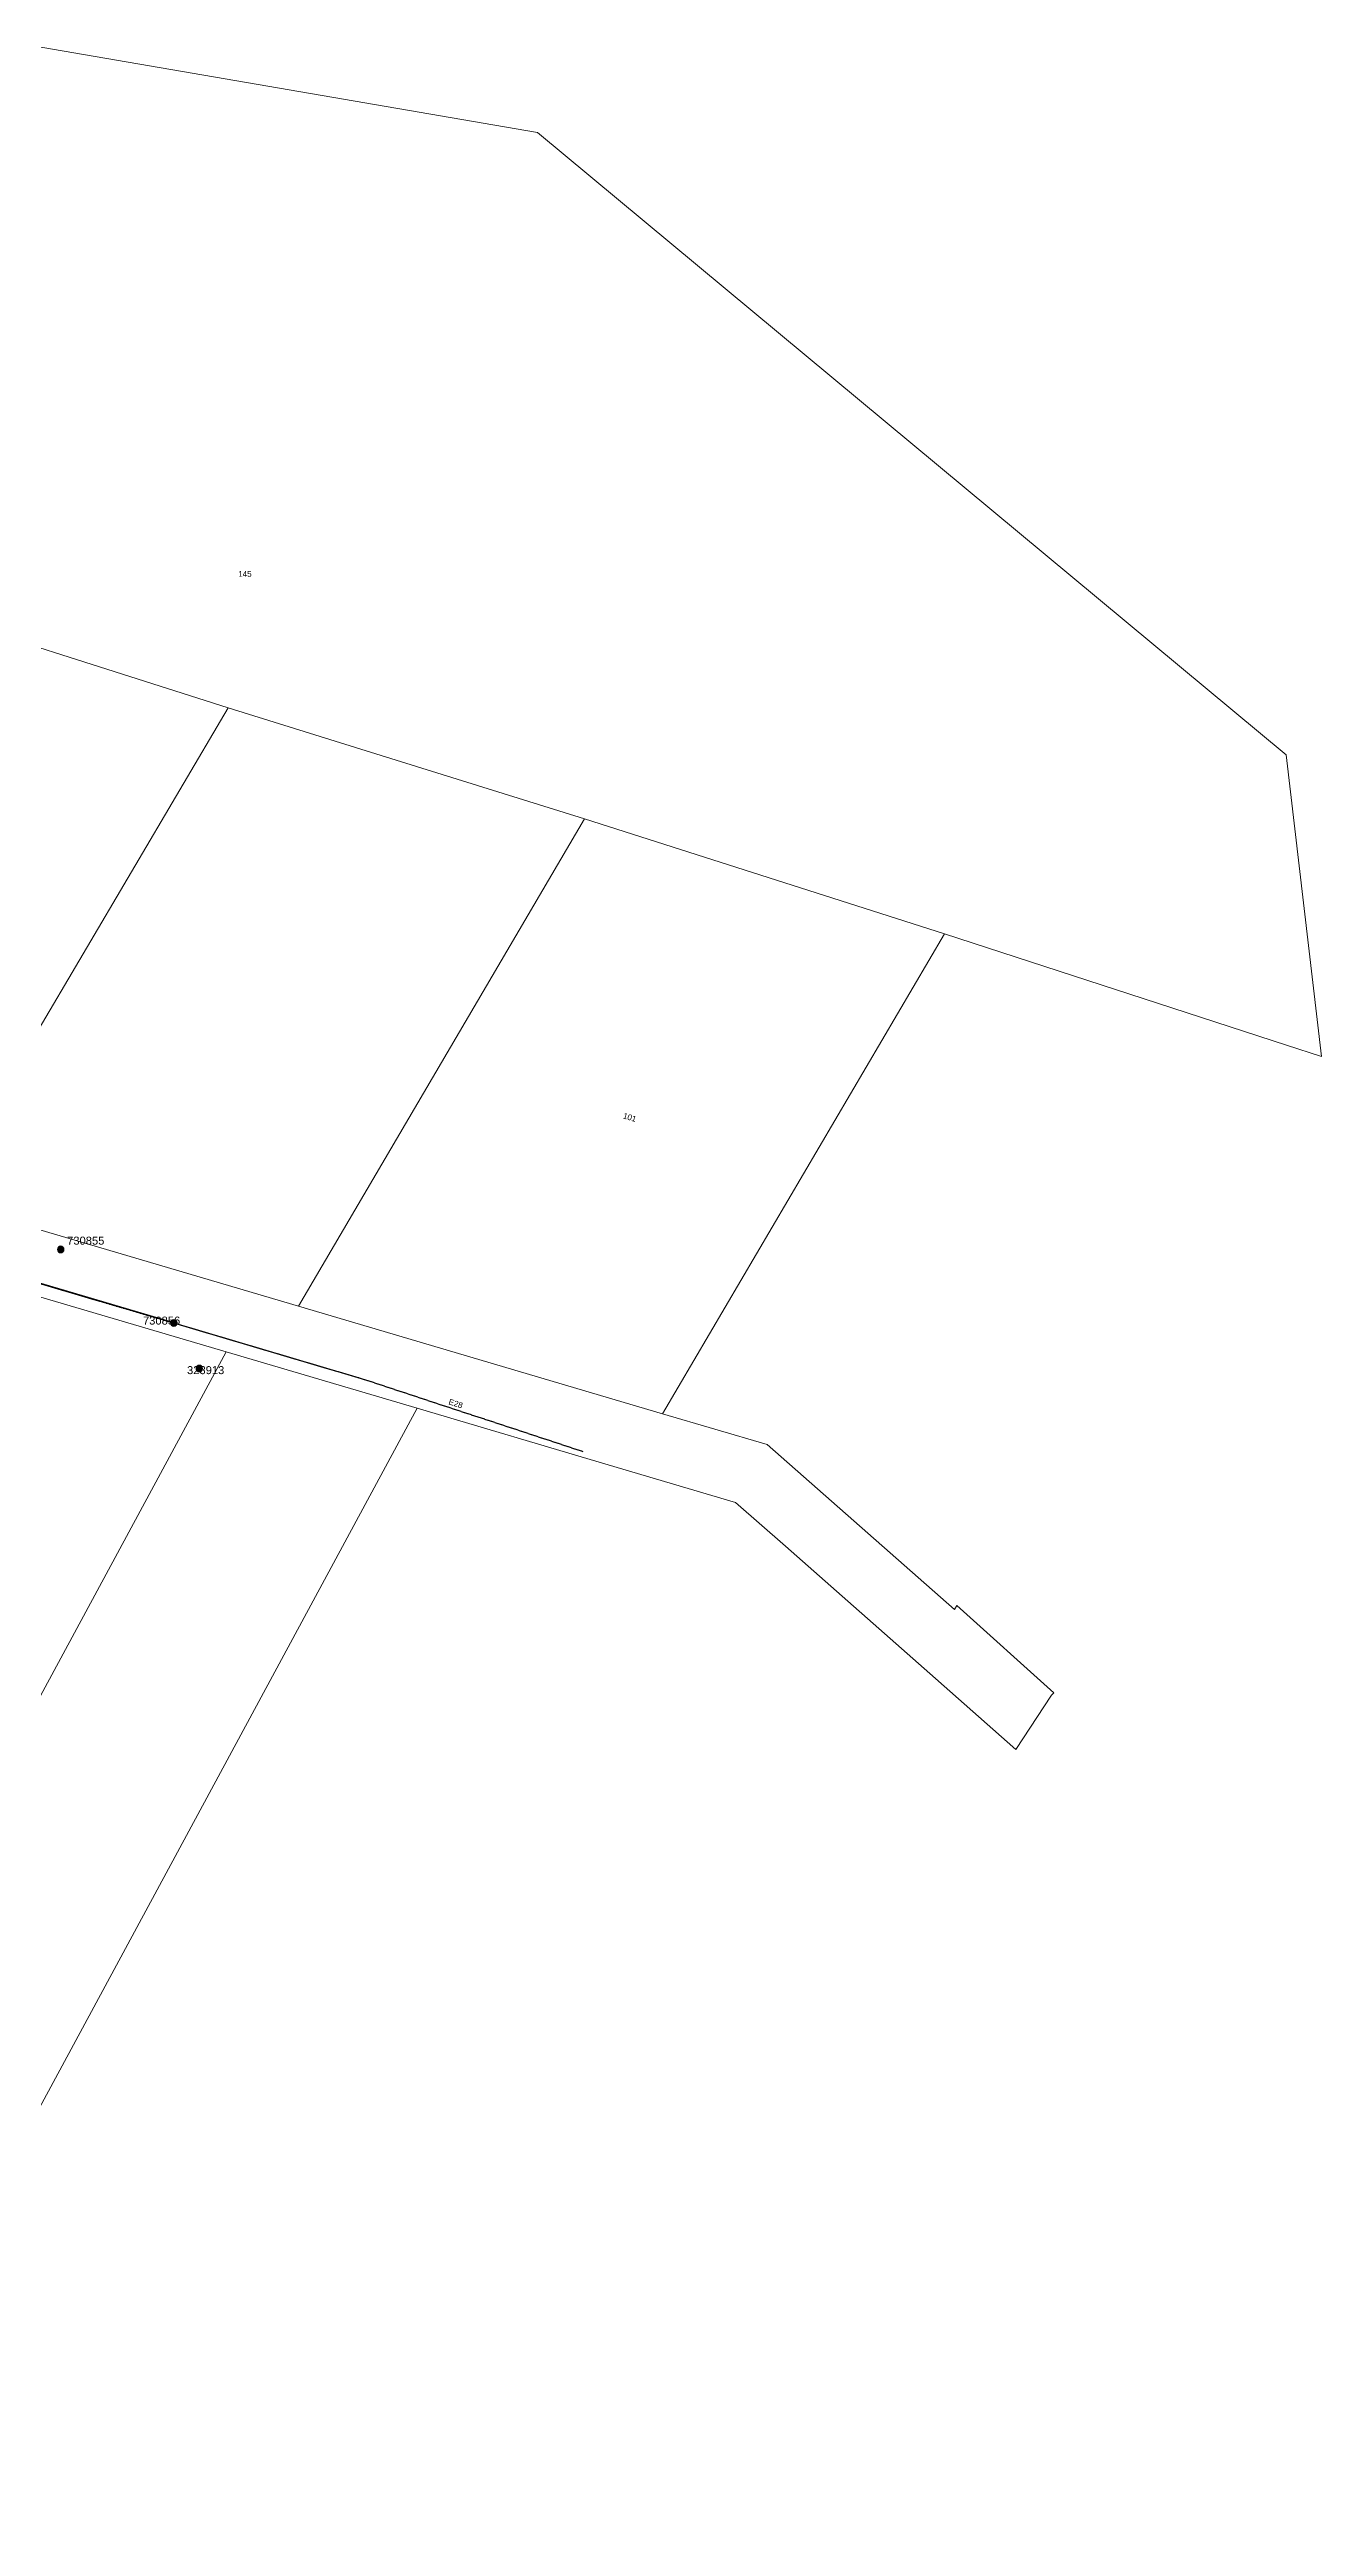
# Model space of a CAD drawing. Header units: metres. Extents: x 303892 to 305050, y 6275818 to 6277177.
# Drawn here: x 304652 to 305050, y 6275941 to 6276716 of the extents above; entities that cross this region are included whole.
import ezdxf
from ezdxf.enums import TextEntityAlignment as Align

# ---------------------------------------------------------------- set-up
doc = ezdxf.new("R2010")
doc.units = ezdxf.units.M
doc.linetypes.add('Cable Exist OH', pattern=[1, 1, 0])
doc.layers.get('0').update_dxf_attribs({"color": 6})
doc.layers.add('Cadastre Land Parcels_SP_EXT', color=9, linetype='Continuous', lineweight=5)
doc.layers.add('Cadastre Roads_SP_EXT', color=9, linetype='Continuous', lineweight=5)
for name, color, linetype in [('Mains_HV_EXT', 7, 'Continuous'), ('Mains_LV_EXT', 7, 'Continuous'), ('OH_Details_SP_MISC', 7, 'Continuous'), ('SupportsOH_SP_TR_HV_LV_SL_EXT', 7, 'Continuous')]:
    doc.layers.add(name, color=color, linetype=linetype)
doc.styles.add('POLE_LABEL', font='arial.ttf')
doc.styles.get("Standard").update_dxf_attribs({"font": 'arial.ttf'})

# ---------------------------------------------------------------- blocks, each defined once
blk = doc.blocks.new('POLE_EXT')
blk.add_hatch(color=256).paths.add_polyline_path([(-1, 0, 1), (1, 0, 1)])
blk.add_lwpolyline([(-1, 0, 1), (1, 0, 1)], format="xyb", close=True)
for tag, height, flags, p in [('pNumber', 2.5, 8, (-17.84, 2.07)), ('OWNED_BY', 0.2, 9, (1.35, -0.4)), ('SPECIAL_USE', 0.2, 9, (1.35, -0.8)), ('STATE', 0.2, 9, (1.35, -1)), ('cLV', 0.2, 9, (1.35, -1.4)), ('hDepth', 0.2, 9, (1.35, -1.6)), ('hDia', 0.2, 9, (1.35, -1.8)), ('cHV', 0.2, 9, (1.35, -2)), ('cLinedev', 0.2, 9, (1.35, -3.4)), ('pExisting', 0.2, 9, (1.35, -3.8)), ('pFooting', 0.2, 9, (1.35, -4.4)), ('pNew', 0.2, 9, (1.35, -4.6)), ('pRelocate', 0.2, 9, (1.35, -5)), ('pRemove', 0.2, 9, (1.35, -5.2)), ('pReplace', 0.2, 9, (1.35, -5.4)), ('pStay', 0.2, 9, (1.35, -5.6)), ('pType', 0.2, 9, (1.35, -5.8)), ('cspan', 0.2, 9, (1.35, -6)), ('STREETNAME', 0.2, 9, (1.35, -6.2)), ('SUBURB', 0.2, 9, (1.35, -6.4)), ('OPERATED_BY', 0.2, 9, (1.36, -7.01)), ('PARENT', 0.2, 9, (1.35, -0.6)), ('USAGE', 0.2, 9, (1.35, -1.2)), ('LBRACKET', 0.2, 9, (1.35, -2.2)), ('LExisting', 0.2, 9, (1.35, -2.4)), ('LANTNUMBER', 0.2, 9, (1.35, -2.6)), ('LOther', 0.2, 9, (1.35, -2.8)), ('LRemove', 0.2, 9, (1.35, -3)), ('LEGEND', 0.2, 9, (1.35, -3.2)), ('LOCATION', 0.2, 9, (1.35, -3.6)), ('PFNUMBER', 0.2, 9, (1.35, -4)), ('NEWPFNUMBER', 0.2, 9, (1.35, -4.2)), ('NOTES', 0.2, 9, (1.35, -6.6)), ('MAINTAINED_BY', 0.2, 9, (1.36, -6.81))]:
    blk.add_attdef(tag, text='', height=height, dxfattribs=dict(flags=flags)).set_placement(p, align=Align.MIDDLE_LEFT)
at = {"style": 'POLE_LABEL'}
for tag, height, flags, p in [('STRUCTURE_PLANT_NUMBER', 0.2, 9, (1.35, 0.03)), ('ASSET_NUM', 2.5, 8, (2, 2)), ('STREET_CODE', 0.2, 9, (1.35, -0.2))]:
    blk.add_attdef(tag, text='', height=height, dxfattribs=dict(at, flags=flags)).set_placement(p, align=Align.MIDDLE_LEFT)
at = {"flags": 1}
blk.add_attdef('Z', (1.35, -7.33), '', height=0.2, dxfattribs=at)

msp = doc.modelspace()

# ---------------------------------------------------------------- linework, layer by layer
at = {"layer": 'Cadastre Land Parcels_SP_EXT', "linetype": 'Continuous'}
for points in [[(304805.13, 6276689.98), (304430.43, 6276754.4), (304400.89, 6276699.94), (304354.93, 6276619.07), (304479.58, 6276581.27), (304591.17, 6276547.31), (304596.96, 6276545.43), (304708.34, 6276510.02), (304819.8, 6276475.21), (304932.5, 6276439.26), (305039.51, 6276404.43), (305050.45, 6276400.87), (305039.44, 6276495.24), (304805.13, 6276689.98)], [(304617.45, 6276356.12), (304708.34, 6276510.02), (304596.96, 6276545.43), (304508.51, 6276395.21), (304579.8, 6276367.24), (304617.45, 6276356.12)], [(304730.29, 6276322.83), (304819.8, 6276475.21), (304708.34, 6276510.02), (304617.45, 6276356.12), (304730.29, 6276322.83)], [(304844.27, 6276289.19), (304932.5, 6276439.26), (304819.8, 6276475.21), (304730.29, 6276322.83), (304844.27, 6276289.19)], [(304707.67, 6276308.51), (304647.92, 6276326.14), (304469.98, 6275999.79), (304524.86, 6275970.11), (304707.67, 6276308.51)], [(304767.43, 6276290.87), (304707.67, 6276308.51), (304524.86, 6275970.11), (304578.47, 6275941.12), (304767.43, 6276290.87)]]:
    msp.add_lwpolyline(points, close=True, dxfattribs=at)
at = {"layer": 'Cadastre Roads_SP_EXT', "linetype": 'Continuous'}
msp.add_lwpolyline([(304647.91, 6276326.14), (304707.67, 6276308.51), (304767.43, 6276290.87), (304827.19, 6276273.24), (304867.11, 6276261.46), (304882.68, 6276247.73), (304929.62, 6276206.36), (304954.83, 6276184.14), (304965.95, 6276201.15), (304966.65, 6276201.84), (304936.3, 6276229.14), (304935.58, 6276227.93), (304877.04, 6276279.52), (304877.04, 6276279.52), (304844.27, 6276289.19), (304730.29, 6276322.83), (304617.45, 6276356.12)], dxfattribs=at)
at = {"layer": 'Mains_HV_EXT', "linetype": 'Cable Exist OH'}
msp.add_lwpolyline([(304575.2, 6276351.85), (304749.93, 6276300.24), (304819.35, 6276277.37)], dxfattribs=at)
at = {"layer": 'Mains_LV_EXT', "linetype": 'Cable Exist OH'}
for points in [[(304631.2, 6276335.31), (304691.32, 6276317.56)], [(304691.32, 6276317.56), (304749.93, 6276300.24)]]:
    msp.add_lwpolyline(points, dxfattribs=at)
at = {"layer": 'OH_Details_SP_MISC', "color": 7, "linetype": 'Continuous', "flags": 128}
msp.add_lwpolyline([(304691.32, 6276317.56), (304631.2, 6276335.31), (304575.2, 6276351.85), (304512.39, 6276376.34), (304447.47, 6276401.8), (304385.05, 6276426.44), (304322.2, 6276450.74), (304254.04, 6276481.72)], dxfattribs=at)

# ---------------------------------------------------------------- block references
at = {"layer": 'SupportsOH_SP_TR_HV_LV_SL_EXT'}
ref = msp.add_blockref('POLE_EXT', (304655.93, 6276340.57), dxfattribs=at)
ref.add_attrib('ASSET_NUM', '730855', dxfattribs={"layer": '0', "height": 2.5, "rotation": 359.94349, "style": 'POLE_LABEL'}).set_placement((304657.93, 6276341.32), align=Align.BOTTOM_LEFT)
ref = msp.add_blockref('POLE_EXT', (304691.32, 6276317.56), dxfattribs=at)
ref.add_attrib('ASSET_NUM', '730856', dxfattribs={"layer": '0', "height": 2.5, "style": 'POLE_LABEL'}).set_placement((304693.32, 6276318.31), align=Align.MIDDLE_RIGHT)
ref = msp.add_blockref('POLE_EXT', (304699.28, 6276303.31), dxfattribs=at)
ref.add_attrib('ASSET_NUM', '328913', dxfattribs={"layer": '0', "height": 2.5, "style": 'POLE_LABEL'}).set_placement((304701.28, 6276304.06), align=Align.TOP_CENTER)

# ---------------------------------------------------------------- texts
at = {"layer": 'Cadastre Land Parcels_SP_EXT'}
msp.add_text('145', height=1.8, dxfattribs=at).set_placement((304711.47, 6276550.96))
msp.add_text('101', height=1.8, rotation=343.41864, dxfattribs=at).set_placement((304831.72, 6276381.62))
at = {"layer": 'Mains_LV_EXT'}
msp.add_text('E28', height=1.8, rotation=342.30328, dxfattribs=at).set_placement((304777.13, 6276292.17))

doc.saveas('drawing.dxf')
